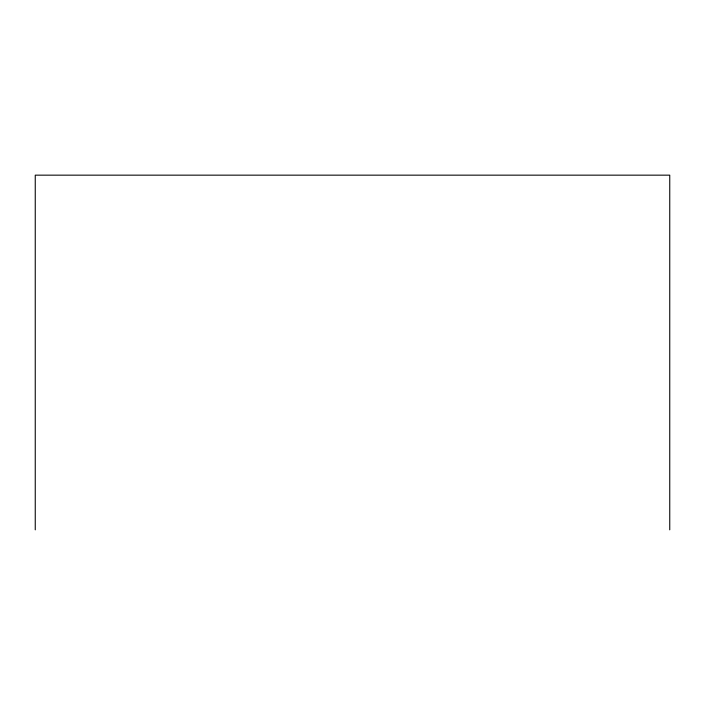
<?xml version="1.0" encoding="UTF-8"?>
<svg xmlns="http://www.w3.org/2000/svg" width="705" height="705" viewBox="0 0 705 705"><rect width="100%" height="100%" fill="white"/><g stroke="black" fill="none" stroke-linecap="round" stroke-linejoin="round"><path stroke-width="1.06" d="M669.75 529.843L669.75 175.157L35.25 175.157L35.25 529.843"/></g></svg>
